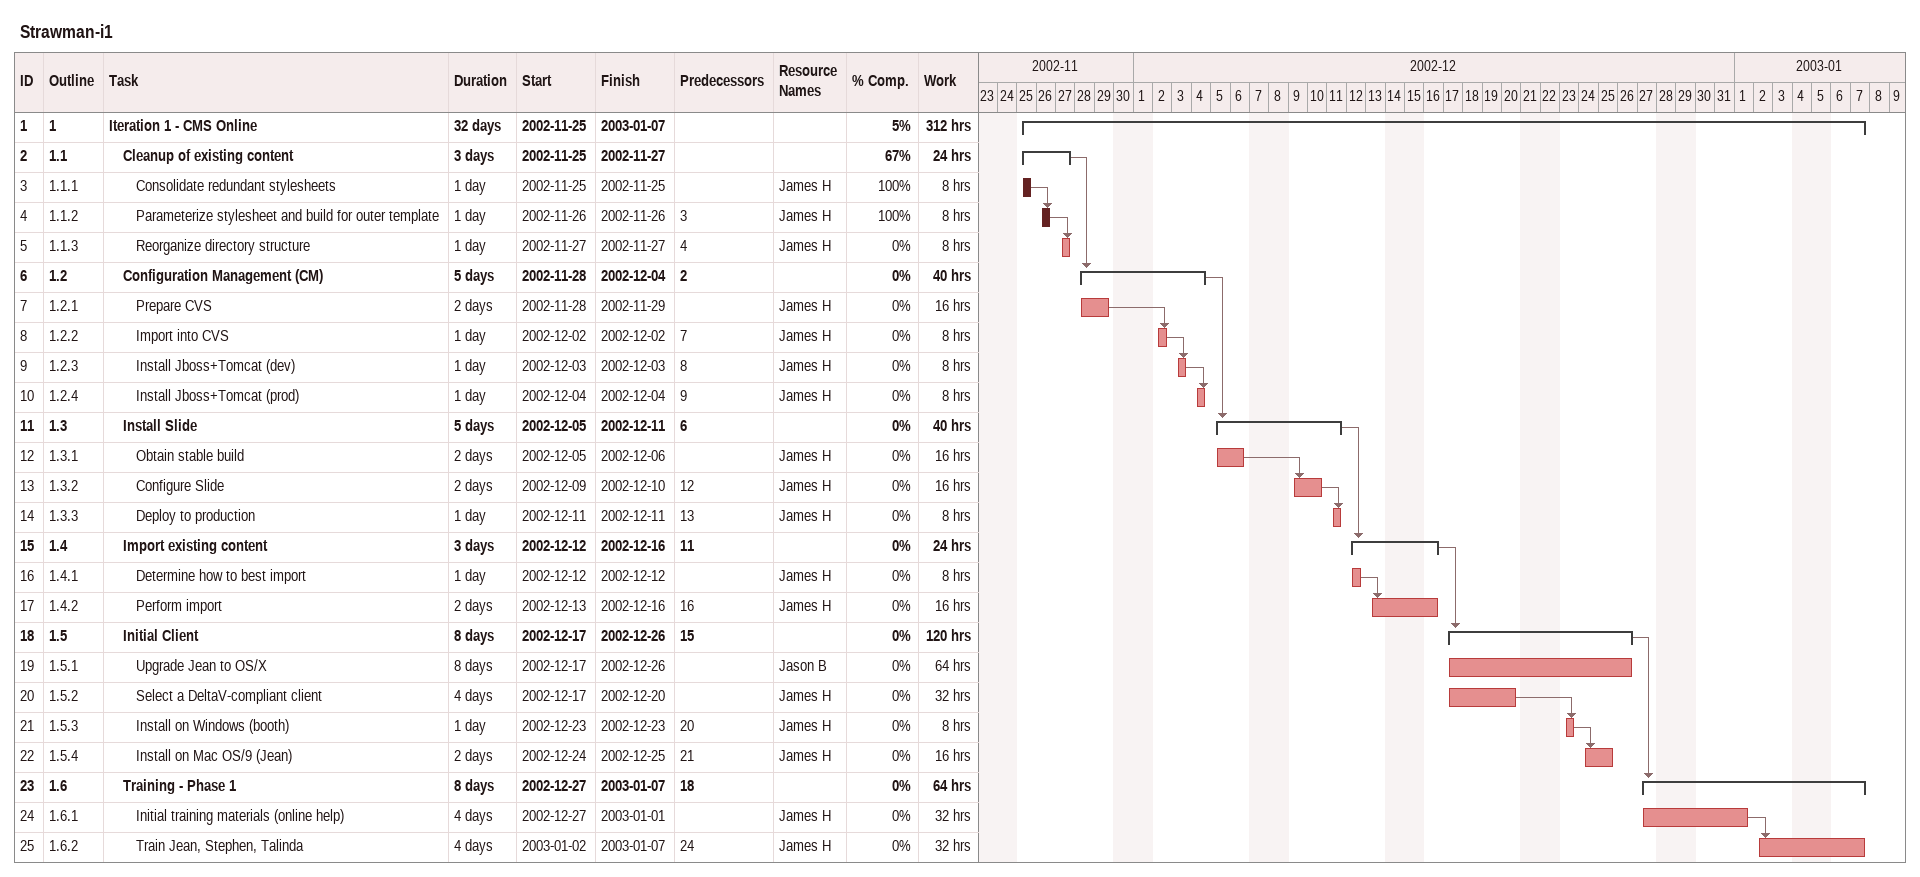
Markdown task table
Strawman-i1

| ID | WBS | Task | Duration | Start | Finish | Predecessors | Resources | % complete | Work (h) |
|---|---|---|---|---|---|---|---|---|---|
| 1 | 1 | **Iteration 1 - CMS Online** | 32d | 2002-11-25 | 2003-01-07 |  |  | 5 | 312 |
| 2 | 1.1 | **Cleanup of existing content** | 3d | 2002-11-25 | 2002-11-27 |  |  | 67 | 24 |
| 3 | 1.1.1 | Consolidate redundant stylesheets | 1d | 2002-11-25 | 2002-11-25 |  | James H | 100 | 8 |
| 4 | 1.1.2 | Parameterize stylesheet and build for outer template | 1d | 2002-11-26 | 2002-11-26 | 3 | James H | 100 | 8 |
| 5 | 1.1.3 | Reorganize directory structure | 1d | 2002-11-27 | 2002-11-27 | 4 | James H | 0 | 8 |
| 6 | 1.2 | **Configuration Management (CM)** | 5d | 2002-11-28 | 2002-12-04 | 2 |  | 0 | 40 |
| 7 | 1.2.1 | Prepare CVS | 2d | 2002-11-28 | 2002-11-29 |  | James H | 0 | 16 |
| 8 | 1.2.2 | Import into CVS | 1d | 2002-12-02 | 2002-12-02 | 7 | James H | 0 | 8 |
| 9 | 1.2.3 | Install Jboss+Tomcat (dev) | 1d | 2002-12-03 | 2002-12-03 | 8 | James H | 0 | 8 |
| 10 | 1.2.4 | Install Jboss+Tomcat (prod) | 1d | 2002-12-04 | 2002-12-04 | 9 | James H | 0 | 8 |
| 11 | 1.3 | **Install Slide** | 5d | 2002-12-05 | 2002-12-11 | 6 |  | 0 | 40 |
| 12 | 1.3.1 | Obtain stable build | 2d | 2002-12-05 | 2002-12-06 |  | James H | 0 | 16 |
| 13 | 1.3.2 | Configure Slide | 2d | 2002-12-09 | 2002-12-10 | 12 | James H | 0 | 16 |
| 14 | 1.3.3 | Deploy to production | 1d | 2002-12-11 | 2002-12-11 | 13 | James H | 0 | 8 |
| 15 | 1.4 | **Import existing content** | 3d | 2002-12-12 | 2002-12-16 | 11 |  | 0 | 24 |
| 16 | 1.4.1 | Determine how to best import | 1d | 2002-12-12 | 2002-12-12 |  | James H | 0 | 8 |
| 17 | 1.4.2 | Perform import | 2d | 2002-12-13 | 2002-12-16 | 16 | James H | 0 | 16 |
| 18 | 1.5 | **Initial Client** | 8d | 2002-12-17 | 2002-12-26 | 15 |  | 0 | 120 |
| 19 | 1.5.1 | Upgrade Jean to OS/X | 8d | 2002-12-17 | 2002-12-26 |  | Jason B | 0 | 64 |
| 20 | 1.5.2 | Select a DeltaV-compliant client | 4d | 2002-12-17 | 2002-12-20 |  | James H | 0 | 32 |
| 21 | 1.5.3 | Install on Windows (booth) | 1d | 2002-12-23 | 2002-12-23 | 20 | James H | 0 | 8 |
| 22 | 1.5.4 | Install on Mac OS/9 (Jean) | 2d | 2002-12-24 | 2002-12-25 | 21 | James H | 0 | 16 |
| 23 | 1.6 | **Training - Phase 1** | 8d | 2002-12-27 | 2003-01-07 | 18 |  | 0 | 64 |
| 24 | 1.6.1 | Initial training materials (online help) | 4d | 2002-12-27 | 2003-01-01 |  | James H | 0 | 32 |
| 25 | 1.6.2 | Train Jean, Stephen, Talinda | 4d | 2003-01-02 | 2003-01-07 | 24 | James H | 0 | 32 |
